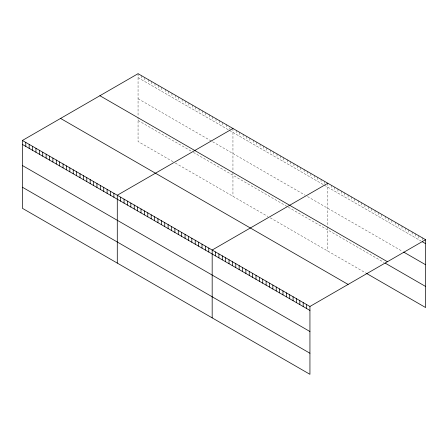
<?xml version="1.0" encoding="UTF-8"?>
<svg xmlns="http://www.w3.org/2000/svg" width="448" height="448" viewBox="0 0 448 448"><rect width="100%" height="100%" fill="white"/><g stroke="black" fill="none" stroke-linecap="round" stroke-linejoin="round"><path stroke-width="0.34" stroke-dasharray="2.24 1.68" d="M138.062 77.65L228.43 129.825M229.561 130.474L323.882 184.934M324.447 185.259L421.103 241.063M138.062 98.728L211.49 141.12M212.615 141.775L305.245 195.25M307.507 196.554L402.002 251.115M138.062 120.45L191.156 151.099M193.413 152.404L287.174 206.539M288.299 207.189L384.026 262.455M173.079 161.745L138.062 141.529L138.062 117.432M175.342 163.05L267.971 216.53M270.228 217.834L366.044 273.151M422.229 237.748L422.229 241.052M418.858 235.799L418.858 239.764M415.486 233.856L415.486 237.821M412.115 231.907L412.115 235.872M408.744 229.958L408.744 233.929M405.373 228.015L405.373 231.98M402.002 226.066L402.002 230.031M398.63 224.123L398.63 228.088M395.259 222.174L395.259 226.139M391.888 220.231L391.888 224.196M388.517 218.282L388.517 222.247M385.146 216.339L385.146 220.304M381.774 214.39L381.774 218.355M378.403 212.442L378.403 216.412M375.032 210.498L375.032 214.463M371.661 208.55L371.661 212.514M368.29 206.606L368.29 210.571M364.918 204.658L364.918 208.622M361.547 202.714L361.547 206.679M358.176 200.766L358.176 204.73M354.805 198.822L354.805 202.787M351.434 196.874L351.434 200.838M348.062 194.925L348.062 198.895M344.691 192.982L344.691 196.946M341.32 191.033L341.32 195.003M337.949 189.09L337.949 193.054M334.578 187.141L334.578 191.106M331.206 185.198L331.206 189.162M327.835 183.249L327.835 226.397M327.835 226.996L327.835 251.093M324.447 181.294L324.447 183.938M321.059 179.334L321.059 183.305M317.671 177.38L317.671 181.345M314.283 175.426L314.283 179.39M310.895 173.466L310.895 177.43M307.507 171.511L307.507 175.476M304.114 169.551L304.114 173.522M300.726 167.597L300.726 171.562M297.338 165.642L297.338 169.607M293.95 163.682L293.95 167.653M290.562 161.728L290.562 165.693M287.174 159.774L287.174 163.738M283.786 157.814L283.786 161.778M280.392 155.859L280.392 159.824M277.004 153.899L277.004 157.87M273.616 151.945L273.616 155.91M270.228 149.99L270.228 153.955M266.84 148.03L266.84 151.995M263.452 146.076L263.452 150.041M260.064 144.122L260.064 148.086M256.67 142.162L256.67 146.126M253.282 140.207L253.282 144.172M249.894 138.247L249.894 142.218M246.506 136.293L246.506 140.258M243.118 134.338L243.118 138.303M239.73 132.378L239.73 136.343M236.337 130.424L236.337 134.389M232.949 128.47L232.949 171.612M232.949 172.217L232.949 196.314M229.561 127.831L229.561 129.153M226.173 124.555L226.173 128.52M222.785 122.595L222.785 126.566M219.397 120.641L219.397 124.606M216.009 118.686L216.009 122.651M212.615 116.726L212.615 120.691M209.227 114.772L209.227 118.737M205.839 112.818L205.839 116.782M202.451 110.858L202.451 114.822M199.063 108.903L199.063 112.868M195.675 106.943L195.675 110.914M192.287 104.989L192.287 108.954M188.894 103.034L188.894 106.999M185.506 101.074L185.506 105.039M182.118 99.12L182.118 103.085M178.73 97.166L178.73 101.13M175.342 95.206L175.342 99.17M171.954 93.251L171.954 97.216M168.566 91.291L168.566 95.262M165.172 89.337L165.172 93.302M161.784 87.382L161.784 91.347M158.396 85.422L158.396 89.387M155.008 83.468L155.008 87.433M151.62 81.508L151.62 85.478M148.232 79.554L148.232 83.518M144.844 77.599L144.844 81.564M141.45 75.639L141.45 79.604M138.062 73.685L138.062 116.228"/><path stroke-width="0.67" d="M22.4 140.465L309.938 306.471L309.938 374.315L22.4 208.309L22.4 140.465L138.062 73.685L425.6 239.691L425.6 307.535L366.604 273.476M232.949 128.47L117.286 195.244L117.286 263.088M327.835 183.249L212.173 250.029L212.173 317.873M309.938 306.471L425.6 239.691M422.229 241.713L425.6 243.656M403.687 252.09L425.6 264.74M99.893 95.721L387.43 261.727M385.146 263.099L425.6 286.457M60.57 118.423L348.107 284.435M22.4 144.43L309.938 310.436M22.4 165.508L309.938 331.514M22.4 187.225L309.938 353.237M306.566 304.522L306.566 308.487M303.195 302.579L303.195 306.544M299.824 300.63L299.824 304.595M296.453 298.687L296.453 302.652M293.082 296.738L293.082 300.703M289.71 294.79L289.71 298.76M286.339 292.846L286.339 296.811M282.968 290.898L282.968 294.868M279.597 288.954L279.597 292.919M276.226 287.006L276.226 290.97M272.854 285.062L272.854 289.027M269.483 283.114L269.483 287.078M266.112 281.17L266.112 285.135M262.741 279.222L262.741 283.186M259.37 277.273L259.37 281.243M255.998 275.33L255.998 279.294M252.627 273.381L252.627 277.351M249.256 271.438L249.256 275.402M245.885 269.489L245.885 273.454M242.514 267.546L242.514 271.51M239.142 265.597L239.142 269.562M235.771 263.654L235.771 267.618M232.4 261.705L232.4 265.67M229.029 259.762L229.029 263.726M225.658 257.813L225.658 261.778M222.286 255.864L222.286 259.834M218.915 253.921L218.915 257.886M215.544 251.972L215.544 255.937M208.785 248.069L208.785 252.039M205.397 246.114L205.397 250.079M202.009 244.16L202.009 248.125M198.621 242.2L198.621 246.165M195.227 240.246L195.227 244.21M191.839 238.286L191.839 242.256M188.451 236.331L188.451 240.296M185.063 234.377L185.063 238.342M181.675 232.417L181.675 236.382M178.287 230.462L178.287 234.427M174.899 228.508L174.899 232.473M171.506 226.548L171.506 230.513M168.118 224.594L168.118 228.558M164.73 222.634L164.73 226.604M161.342 220.679L161.342 224.644M157.954 218.725L157.954 222.69M154.566 216.765L154.566 220.73M151.178 214.81L151.178 218.775M147.784 212.856L147.784 216.821M144.396 210.896L144.396 214.861M141.008 208.942L141.008 212.906M137.62 206.982L137.62 210.952M134.232 205.027L134.232 208.992M130.844 203.073L130.844 207.038M127.456 201.113L127.456 205.078M124.062 199.158L124.062 203.123M120.674 197.204L120.674 201.169M113.898 193.29L113.898 197.254M110.51 191.33L110.51 195.3M107.122 189.375L107.122 193.34M103.734 187.421L103.734 191.386M100.341 185.461L100.341 189.426M96.953 183.506L96.953 187.471M93.565 181.552L93.565 185.517M90.177 179.592L90.177 183.557M86.789 177.638L86.789 181.602M83.401 175.678L83.401 179.648M80.007 173.723L80.007 177.688M76.619 171.769L76.619 175.734M73.231 169.809L73.231 173.774M69.843 167.854L69.843 171.819M66.455 165.894L66.455 169.865M63.067 163.94L63.067 167.905M59.679 161.986L59.679 165.95M56.286 160.026L56.286 163.996M52.898 158.071L52.898 162.036M49.51 156.117L49.51 160.082M46.122 154.157L46.122 158.122M42.734 152.202L42.734 156.167M39.346 150.242L39.346 154.213M35.958 148.288L35.958 152.253M32.564 146.334L32.564 150.298M29.176 144.374L29.176 148.338M25.788 142.419L25.788 146.384"/></g></svg>
